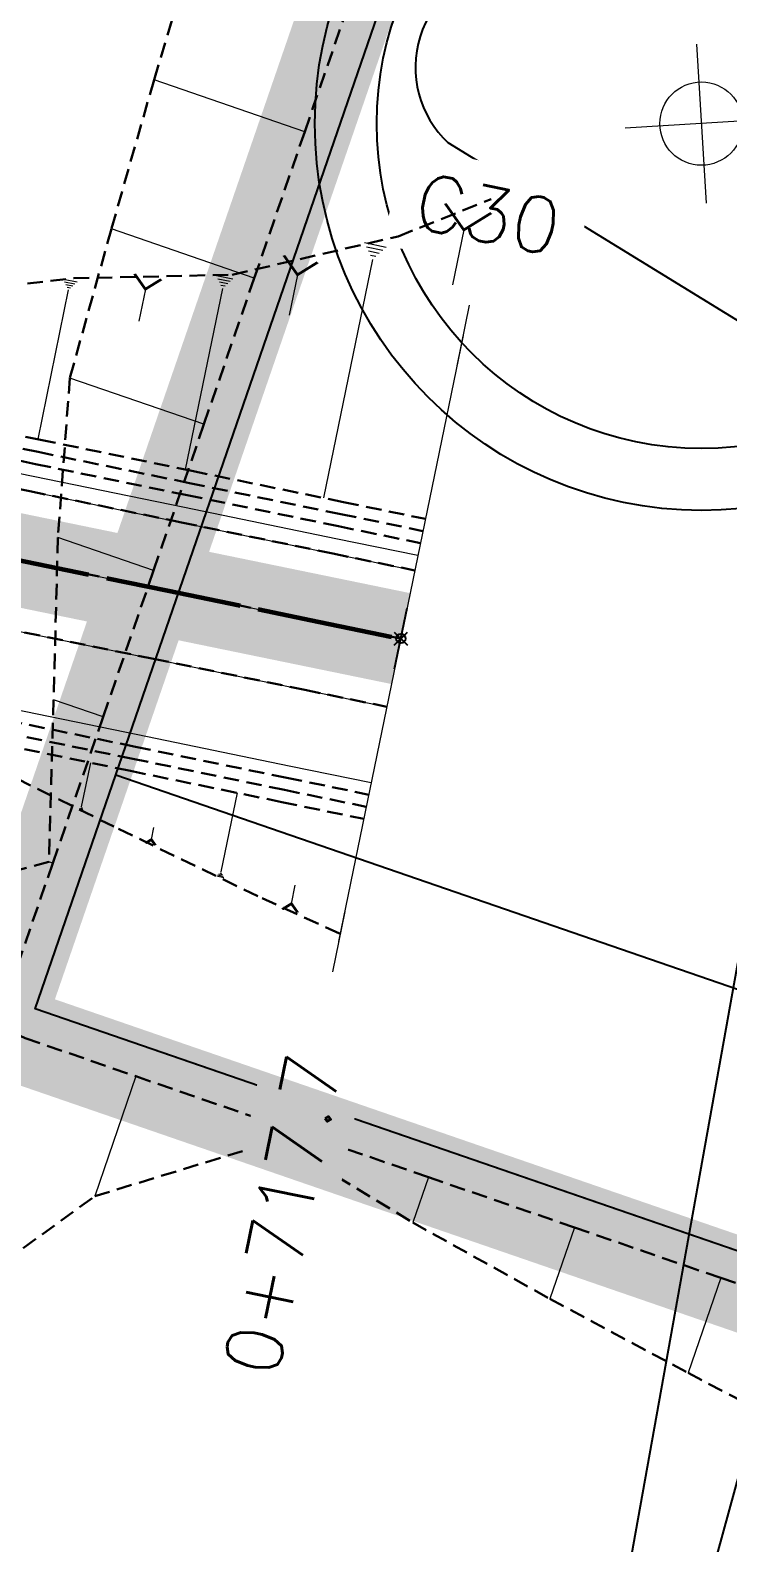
# Model space of a CAD drawing. Header units: metres. Extents: x 544752 to 548977, y 1840603 to 1844608.
# Drawn here: x 546887.34 to 546909.89, y 1842920.98 to 1842969.87 of the extents above; entities that cross this region are included whole.
import ezdxf

# ---------------------------------------------------------------- set-up
doc = ezdxf.new("R2010")
doc.units = ezdxf.units.M
doc.header["$MEASUREMENT"] = 0
for name, pattern in [('ACAD_ISO02W100', [15, 12, -3]), ('Anordnung Grundriss$0$GESTRICHELT', [0.75, 0.5, -0.25]), ('HIDDEN', [0.375, 0.25, -0.125])]:
    doc.linetypes.add(name, pattern=pattern)
doc.layers.add('Anordnung Grundriss$0$FBC-Windkraftstandort', color=7, linetype='Continuous')
doc.layers.add('C-ROAD', color=7, linetype='Continuous')
for name, color, linetype, lineweight in [('C-ROAD-CORR', 5, 'Continuous', 0), ('C-ROAD-MARK', 212, 'Continuous', 0), ('C-ROAD-SAMP', 150, 'HIDDEN', 0), ('C-ROAD-SAMP-TEXT', 11, 'Continuous', 0), ('C-TOPO-FEAT', 94, 'Continuous', 5), ('Line7', 7, 'Continuous', 20), ('Đường', 5, 'ACAD_ISO02W100', 5)]:
    doc.layers.add(name, color=color, linetype=linetype, lineweight=lineweight)

# ---------------------------------------------------------------- blocks, each defined once
blk = doc.blocks.new('TB')
at = {"layer": 'Anordnung Grundriss$0$FBC-Windkraftstandort', "color": 1, "ltscale": 0.2}
for points in [[(-10.81998777019106, 8.255675947305448), (15.12250261705123, 74.05831820332695), (-4.20496676957481, 8.20726143197406)], [(-1.788095016053546, 7.15279727616597), (7.801905503475439, -0.2599591668577119)]]:
    blk.add_lwpolyline(points, dxfattribs=at)
for radius in [12.5, 10.5]:
    blk.add_circle((-0.4049538253086098, -1.769394799566726e-07), radius, dxfattribs=at)
blk.add_arc((5.255764486247074, -2.446054412040226), 3.355867467446221, 272.6115568943306, 40.6491106862503, dxfattribs=at)
at = {"layer": 'Defpoints', "color": 5, "linetype": 'Anordnung Grundriss$0$GESTRICHELT', "lineweight": 5, "ltscale": 0.2}
blk.add_circle((-0.4049538253086098, -1.769394799566726e-07), 105.7280000291212, dxfattribs=at)
at = {"layer": 'Line7', "color": 4, "lineweight": 5}
for p, q in [((-0.5244118781039901, -2.569911957706623), (-0.2854998004833647, 2.569911956798919)), ((-2.867927784586925, 0.1144851930557564), (2.058016105533909, -0.114485193032138))]:
    blk.add_line(p, q, dxfattribs=at)
at = {"layer": 'Line7', "color": 1}
blk.add_circle((-0.4049558392936774, 1.180922026833287e-11), 1.345282026622352, dxfattribs=at)
blk = doc.blocks.new('GFERFERF')
blk.add_lwpolyline([(467513.3739784134, 1441358.465170017), (467628.3739784134, 1441358.465170017), (467628.3739784134, 1441366.465170017), (467513.3739784134, 1441366.465170017)], close=True)
blk = doc.blocks.new('VƯERFEWRFER')
blk.add_lwpolyline([(467558.3739784134, 1441403.465170017), (467513.3739784134, 1441403.465170017), (467513.3739784134, 1441358.465170017), (467558.3739784134, 1441358.465170017)], close=True)
blk = doc.blocks.new('fcwdăed')
at = {"xscale": -1, "rotation": 19.89216182940478}
for name, p in [('GFERFERF', (1396356.812540187, 242240.5363757809, -3.31594075425429)), ('VƯERFEWRFER', (1396369.401823998, 242205.7439925189, -3.31594075425429))]:
    blk.add_blockref(name, p, dxfattribs=at)

msp = doc.modelspace()

# ---------------------------------------------------------------- linework, layer by layer
at = {"layer": 'C-ROAD', "color": 1, "linetype": 'ACAD_ISO02W100', "lineweight": 60, "ltscale": 0.1, "const_width": 3, "flags": 128}
msp.add_lwpolyline([(546857.2805818232, 1842958.84291168), (546899.3220260008, 1842950.20612467)], dxfattribs=at)
at = {"layer": 'C-ROAD', "color": 1, "linetype": 'ACAD_ISO02W100', "lineweight": -3, "ltscale": 0.1, "const_width": 3, "flags": 128}
msp.add_lwpolyline([(546886.5561527265, 1842938.563370281, 0.4142135622441471), (546887.1758031321, 1842937.292137267)], format="xyb", dxfattribs=at)
at = {"layer": 'C-ROAD', "color": 1, "linetype": 'ACAD_ISO02W100', "lineweight": 60, "ltscale": 0.2}
msp.add_polyline3d([(546813.4419812277, 1842953.315303127, 570.83259685536), (546818.2335824632, 1842954.743783998, 571.159238622343), (546823.0251836987, 1842956.172264869, 571.485880389326), (546827.6516176836, 1842957.55150578, 571.8012627630558), (546827.8168544483, 1842957.600511761, 571.812522156309), (546832.6651869863, 1842958.816903114, 572.1391639232919), (546837.5970002951, 1842959.631245676, 572.4658056902749), (546842.3862181487, 1842960.029947142, 572.7798413738702), (546842.5790130831, 1842960.03804403, 572.7924474572579), (546847.5776052983, 1842960.034552985, 573.119089224241), (546852.5590450058, 1842959.620796099, 573.4457309912239), (546857.2805818232, 1842958.84291168, 573.7584199846846), (546857.489791879, 1842958.799932598, 573.7723727582069), (546862.3875093239, 1842957.793769674, 574.0990145251899), (546867.2852267688, 1842956.78760675, 574.4256562921728), (546872.1829442137, 1842955.781443825, 574.7522980591558), (546877.0806616585, 1842954.775280901, 575.0789398261388), (546881.9783791035, 1842953.769117977, 575.4055815931218), (546886.8760965484, 1842952.762955053, 575.7322233601047), (546891.7738139933, 1842951.756792129, 576.0588651270878), (546896.6715314382, 1842950.750629205, 576.3855068940708), (546899.3220260008, 1842950.20612467, 576.5622754065553)], dxfattribs=at)
at = {"layer": 'C-ROAD-CORR', "color": 160, "linetype": 'Continuous'}
for p, q in [((546896.2130687404, 1842966.58760259, 576.8467497881829), (546891.341797304, 1842968.266201975, 581.9991260657678)), ((546896.2130687404, 1842966.58760259, 576.8467497881829), (546891.341797304, 1842968.266201975, 581.9991260657678)), ((546896.2130687404, 1842966.58760259, 576.8467497881829), (546891.341797304, 1842968.266201975, 581.9991260657678)), ((546896.2130687404, 1842966.58760259, 576.8467497881829), (546891.341797304, 1842968.266201975, 581.9991260657678)), ((546894.5841122207, 1842961.860394041, 576.8467497881829), (546889.9638557646, 1842963.452495765, 581.7336258474351)), ((546894.5841122207, 1842961.860394041, 576.8467497881829), (546889.9638557646, 1842963.452495765, 581.7336258474351)), ((546894.5841122207, 1842961.860394041, 576.8467497881829), (546889.9638557646, 1842963.452495765, 581.7336258474351)), ((546894.5841122207, 1842961.860394041, 576.8467497881829), (546889.9638557646, 1842963.452495765, 581.7336258474351)), ((546898.401004602, 1842962.455776945, 584.5685287520603), (546896.8185663684, 1842954.752913764, 576.7048011409933)), ((546888.8509244625, 1842961.722672467, 581.312456561991), (546888.4105066098, 1842961.81314974, 581.312456561991)), ((546888.7807926857, 1842961.660579151, 581.2375206594421), (546888.450479296, 1842961.728437105, 581.2375206594421)), ((546888.7106609087, 1842961.598485835, 581.1625847568932), (546888.4904519824, 1842961.643724471, 581.1625847568932)), ((546893.8926268133, 1842961.818613348, 582.7392402588068), (546893.3587492752, 1842961.928290517, 582.7392402588068)), ((546893.8076125927, 1842961.743343404, 582.6484024443865), (546893.4072044393, 1842961.825601281, 582.6484024443865)), ((546893.7225983723, 1842961.66807346, 582.5575646299662), (546893.4556596032, 1842961.722912045, 582.5575646299662)), ((546893.6375841517, 1842961.592803517, 582.4667268155459), (546893.5041147673, 1842961.620222809, 582.4667268155459)), ((546895.9799917159, 1842961.965129473, 583.4522563139889), (546895.7122631863, 1842960.661902473, 582.1218130871355)), ((546888.5703973549, 1842961.474299202, 581.0127129517955), (546887.5795102032, 1842956.65093991, 576.0886239798975)), ((546888.6405291319, 1842961.536392518, 581.0876488543444), (546888.5304246686, 1842961.559011836, 581.0876488543444)), ((546891.0611461763, 1842961.499868871, 581.6980311414944), (546890.8495408449, 1842960.469833776, 580.6464850832342)), ((546893.5525699313, 1842961.517533573, 582.3758890011256), (546892.3514097378, 1842955.670624397, 576.4068746167268)), ((546892.955155701, 1842957.133185493, 576.8467497881829), (546888.6207966238, 1842958.626769372, 581.4312302836091)), ((546892.955155701, 1842957.133185493, 576.8467497881829), (546888.6207966238, 1842958.626769372, 581.4312302836091)), ((546892.955155701, 1842957.133185493, 576.8467497881829), (546888.6207966238, 1842958.626769372, 581.4312302836091)), ((546892.955155701, 1842957.133185493, 576.8467497881829), (546888.6207966238, 1842958.626769372, 581.4312302836091)), ((546891.3261991813, 1842952.405976945, 576.8467497881829), (546888.2332251843, 1842953.47178991, 580.1182090072878)), ((546891.3261991813, 1842952.405976945, 576.8467497881829), (546888.2332251843, 1842953.47178991, 580.1182090072878)), ((546891.3261991813, 1842952.405976945, 576.8467497881829), (546888.2332251843, 1842953.47178991, 580.1182090072878)), ((546891.3261991813, 1842952.405976945, 576.8467497881829), (546888.2332251843, 1842953.47178991, 580.1182090072878)), ((546889.6972426616, 1842947.678768397, 576.8467497881829), (546888.0948141856, 1842948.230951844, 578.5416490714106)), ((546889.6972426616, 1842947.678768397, 576.8467497881829), (546888.0948141856, 1842948.230951844, 578.5416490714106)), ((546889.6972426616, 1842947.678768397, 576.8467497881829), (546888.0948141856, 1842948.230951844, 578.5416490714106)), ((546889.6972426616, 1842947.678768397, 576.8467497881829), (546888.0948141856, 1842948.230951844, 578.5416490714106)), ((546889.0008414445, 1842944.76551342, 577.712099844146), (546889.2938912201, 1842946.191997108, 576.2558258718693)), ((546893.5155628511, 1842942.665830994, 579.1768297525092), (546894.0396721449, 1842945.217047274, 576.5723345893367)), ((546888.9178769959, 1842944.692058305, 577.800747474269), (546889.0481283092, 1842944.665300118, 577.800747474269)), ((546888.938618108, 1842944.710422084, 577.7785855667382), (546889.036306593, 1842944.690353443, 577.7785855667382)), ((546888.9593592202, 1842944.728785863, 577.7564236592075), (546889.0244848768, 1842944.715406769, 577.7564236592075)), ((546888.9801003323, 1842944.747149642, 577.7342617516767), (546889.0126631607, 1842944.740460095, 577.7342617516767)), ((546891.2557731821, 1842943.710920165, 578.4495154544001), (546891.3348008024, 1842944.09560434, 578.0567976433942)), ((546888.068286142, 1842942.951559849, 576.8467497881829), (546887.9435363503, 1842942.994547584, 576.7587839971872)), ((546888.068286142, 1842942.951559849, 576.8467497881829), (546887.9435363503, 1842942.994547584, 576.7587839971872)), ((546888.068286142, 1842942.951559849, 576.8467497881829), (546887.9435363503, 1842942.994547584, 576.7587839971872)), ((546888.068286142, 1842942.951559849, 576.8467497881829), (546887.9435363503, 1842942.994547584, 576.7587839971872)), ((546893.3671838314, 1842942.534459085, 579.3353729444349), (546893.6001337584, 1842942.486603001, 579.3353729444349)), ((546893.4042785864, 1842942.567302063, 579.2957371464535), (546893.5789910315, 1842942.531409999, 579.2957371464535)), ((546893.4413733413, 1842942.60014504, 579.256101348472), (546893.5578483047, 1842942.576216998, 579.256101348472)), ((546893.4784680962, 1842942.632988017, 579.2164655504906), (546893.5367055779, 1842942.621023996, 579.2164655504906)), ((546895.7841560688, 1842941.638668593, 579.8851401267104), (546895.9066124568, 1842942.234751766, 579.2766085206939)), ((546890.7569342952, 1842936.058109427, 576.9425055143413), (546889.4220161176, 1842932.184195947, 574.2108627696543)), ((546890.7569342952, 1842936.058109427, 576.9425055143413), (546889.4220161176, 1842932.184195947, 574.2108627696543)), ((546890.7569342952, 1842936.058109427, 576.9425055143413), (546889.4220161176, 1842932.184195947, 574.2108627696543)), ((546890.7569342952, 1842936.058109427, 576.9425055143413), (546889.4220161176, 1842932.184195947, 574.2108627696543)), ((546895.4841428433, 1842934.429152907, 577.0425055143415), (546895.329868997, 1842933.981452409, 577.5160413159829)), ((546895.4841428433, 1842934.429152907, 577.0425055143415), (546895.329868997, 1842933.981452409, 577.5160413159829)), ((546895.4841428433, 1842934.429152907, 577.0425055143415), (546895.329868997, 1842933.981452409, 577.5160413159829)), ((546895.4841428433, 1842934.429152907, 577.0425055143415), (546895.329868997, 1842933.981452409, 577.5160413159829)), ((546900.2113513913, 1842932.800196387, 577.1425055143417), (546899.7057495059, 1842931.332946939, 578.6944250382643)), ((546900.2113513913, 1842932.800196387, 577.1425055143417), (546899.7057495059, 1842931.332946939, 578.6944250382643)), ((546900.2113513913, 1842932.800196387, 577.1425055143417), (546899.7057495059, 1842931.332946939, 578.6944250382643)), ((546900.2113513913, 1842932.800196387, 577.1425055143417), (546899.7057495059, 1842931.332946939, 578.6944250382643)), ((546904.9385599394, 1842931.171239867, 577.2425055143418), (546904.1441301391, 1842928.865815937, 579.6809677773094)), ((546904.9385599394, 1842931.171239867, 577.2425055143418), (546904.1441301391, 1842928.865815937, 579.6809677773094)), ((546904.9385599394, 1842931.171239867, 577.2425055143418), (546904.1441301391, 1842928.865815937, 579.6809677773094)), ((546904.9385599394, 1842931.171239867, 577.2425055143418), (546904.1441301391, 1842928.865815937, 579.6809677773094)), ((546909.6657684874, 1842929.542283348, 577.342505514342), (546908.6077596173, 1842926.471956722, 580.5900104576215)), ((546909.6657684874, 1842929.542283348, 577.342505514342), (546908.6077596173, 1842926.471956722, 580.5900104576215)), ((546909.6657684874, 1842929.542283348, 577.342505514342), (546908.6077596173, 1842926.471956722, 580.5900104576215)), ((546909.6657684874, 1842929.542283348, 577.342505514342), (546908.6077596173, 1842926.471956722, 580.5900104576215))]:
    msp.add_line(p, q, dxfattribs=at)
at = {"layer": 'C-ROAD-CORR', "color": 5, "linetype": 'Anordnung Grundriss$0$GESTRICHELT', "lineweight": 30, "extrusion": (0.14229292531007, 0.692641843462177, -0.7071067812516155), "const_width": 0.1, "elevation": 1353919.438744317}
msp.add_lwpolyline([(-164843.8398311036, 1354745.307152402), (-164844.3963798201, 1354744.565087446), (-164844.9529285369, 1354745.307152402)], dxfattribs=at)
at = {"layer": 'C-ROAD-CORR', "color": 5, "linetype": 'Anordnung Grundriss$0$GESTRICHELT', "lineweight": 30, "extrusion": (0.1422929253761351, 0.6926418434863526, -0.7071067812146401), "const_width": 0.1, "elevation": 1353919.657073658}
msp.add_lwpolyline([(-164839.2317392484, 1354742.888934029), (-164839.6716201823, 1354742.302426117), (-164840.1115011164, 1354742.888934029)], dxfattribs=at)
at = {"layer": 'C-ROAD-CORR', "color": 5, "linetype": 'Anordnung Grundriss$0$GESTRICHELT', "lineweight": 30, "extrusion": (0.1422929252499137, 0.6926418435245879, 0.7071067812025867), "const_width": 0.1, "elevation": 1354727.711596315}
msp.add_lwpolyline([(-164843.6066187021, -1353909.441466468), (-164843.4423376645, -1353909.660507851), (-164843.2780566268, -1353909.441466468)], dxfattribs=at)
at = {"layer": 'C-ROAD-CORR', "color": 5, "linetype": 'Anordnung Grundriss$0$GESTRICHELT', "lineweight": 30, "extrusion": (0.1422929254065176, 0.6926418436115825, 0.707106781085858), "const_width": 0.1, "elevation": 1354727.936010859}
msp.add_lwpolyline([(-164848.5492819809, -1353907.514782185), (-164848.2947220893, -1353907.854195374), (-164848.040162197, -1353907.514782185)], dxfattribs=at)
at = {"layer": 'C-ROAD-CORR', "color": 1, "linetype": 'Anordnung Grundriss$0$GESTRICHELT', "lineweight": 30}
for points in [[(546931.4810492559, 1842995.051219152, 596.4302712387023), (546926.0570647005, 1842994.658141653, 594.1915523751036), (546920.094014973, 1842992.700704726, 591.7682001139809), (546914.6730315909, 1842992.316336589, 589.5386932007516), (546909.2505828824, 1842991.927716096, 587.3046885420209), (546908.1344421091, 1842991.855313071, 586.8519735885794), (546905.9285079357, 1842991.712218696, 585.9572327611858), (546903.6033965747, 1842991.353472575, 585.0616544726255), (546901.6326994487, 1842989.473426385, 584.5661818506995), (546900.1167628482, 1842988.559036367, 583.896722233735), (546898.8673571419, 1842987.541939857, 583.3723571968089), (546897.8475933323, 1842986.459236078, 582.9804563377313), (546896.9700993525, 1842985.378226353, 582.7821778378668), (546896.2919125799, 1842984.207765118, 582.6436813030203), (546895.8036011853, 1842982.973576941, 582.5722854436297), (546895.6980662923, 1842982.630668137, 582.5603458270139), (546894.2343946283, 1842977.846503811, 582.385522933173), (546892.7867790556, 1842973.056806689, 582.1937174046044), (546891.3417973039, 1842968.266201975, 581.9991260657678), (546889.9638557646, 1842963.452495765, 581.7336258474351), (546888.6207966238, 1842958.626769372, 581.4312302836091), (546888.2332251844, 1842953.47178991, 580.1182090072878), (546888.0948141858, 1842948.230951845, 578.5416490714106)], [(546924.299921813, 1842974.211689908, 577.3281622089404), (546919.572713265, 1842975.840646428, 577.2281622089406), (546914.845504717, 1842977.469602948, 577.1281622089409), (546910.1182961689, 1842979.098559467, 577.0281622089411), (546905.3910876209, 1842980.727515987, 576.9281622089414), (546904.41571534, 1842981.063621116, 576.907529053645), (546902.4879944173, 1842981.727897619, 576.8667497881781), (546902.2972879012, 1842981.773289952, 576.862847981742), (546902.1013901524, 1842981.780605089, 576.8590961195376), (546901.9078294116, 1842981.749561912, 576.8556383835231), (546901.7240441092, 1842981.681353394, 576.8526076525553), (546901.5570970123, 1842981.57860075, 576.8501203959371), (546901.4134038031, 1842981.445252706, 576.8482721975332), (546901.2984865315, 1842981.286433753, 576.8471340825748), (546901.2167614037, 1842981.108247214, 576.8467497881825), (546901.0999382994, 1842980.769228234, 576.8467497881829), (546899.4709817797, 1842976.042019686, 576.8467497881829), (546897.8420252601, 1842971.314811138, 576.8467497881829), (546896.2130687403, 1842966.58760259, 576.8467497881829), (546894.5841122207, 1842961.860394042, 576.8467497881829), (546892.955155701, 1842957.133185493, 576.8467497881829), (546891.3261991814, 1842952.405976945, 576.8467497881829), (546889.6972426617, 1842947.678768397, 576.8467497881829)], [(546882.7732478136, 1842957.638314759, 575.7680815931219), (546887.6709652585, 1842956.632151835, 576.0947233601048), (546892.5686827034, 1842955.62598891, 576.4213651270878), (546897.4664001483, 1842954.619825986, 576.7480068940708), (546900.1168947109, 1842954.075321452, 576.9247754065553)], [(546885.6787626687, 1842946.934671294, 576.0147233601048), (546890.5764801137, 1842945.928508369, 576.3413651270878), (546895.4741975586, 1842944.922345445, 576.6680068940708), (546898.1246921212, 1842944.377840911, 576.8447754065553)], [(546885.557697845, 1842946.345361864, 576.6163397620857), (546890.1922032387, 1842944.057956882, 578.2509806858984), (546894.8357675826, 1842941.814648317, 579.8406042964563), (546897.361182864, 1842940.661293105, 580.6389385520935)], [(546895.4841428429, 1842934.429152907, 577.0425055143415), (546900.211351391, 1842932.800196387, 577.1425055143417), (546904.938559939, 1842931.171239867, 577.2425055143418), (546909.6657684871, 1842929.542283348, 577.342505514342), (546914.3929770351, 1842927.913326828, 577.4425055143422)], [(546895.3298689966, 1842933.981452409, 577.5160413159829), (546899.7057495057, 1842931.332946939, 578.6944250382643), (546904.1441301388, 1842928.865815937, 579.6809677773094), (546908.607759617, 1842926.471956722, 580.5900104576215), (546913.0864780203, 1842924.121885352, 581.4527384428343)]]:
    msp.add_polyline3d(points, dxfattribs=at)
at = {"layer": 'C-ROAD-CORR', "color": 11, "linetype": 'Anordnung Grundriss$0$GESTRICHELT', "lineweight": 30}
for points in [[(546892.7867790556, 1842973.056806689, 582.1937174046044), (546891.3417973039, 1842968.266201975, 581.9991260657678), (546889.9638557646, 1842963.452495765, 581.7336258474351), (546888.6207966238, 1842958.626769372, 581.4312302836091), (546888.2332251844, 1842953.47178991, 580.1182090072878), (546888.0948141858, 1842948.230951845, 578.5416490714106), (546887.9435363503, 1842942.994547584, 576.7587839971872), (546880.0209663929, 1842940.81534082, 572.2385430159104)], [(546897.8420252601, 1842971.314811138, 576.8467497881829), (546896.2130687403, 1842966.58760259, 576.8467497881829), (546894.5841122207, 1842961.860394042, 576.8467497881829), (546892.955155701, 1842957.133185493, 576.8467497881829), (546891.3261991814, 1842952.405976945, 576.8467497881829), (546889.6972426617, 1842947.678768397, 576.8467497881829), (546888.068286142, 1842942.951559849, 576.8467497881829), (546886.5561527265, 1842938.56337028, 576.8467497881829)], [(546887.1758031319, 1842937.292137267, 576.8667497881837), (546890.756934295, 1842936.058109427, 576.9425055143413), (546895.4841428429, 1842934.429152907, 577.0425055143415), (546900.211351391, 1842932.800196387, 577.1425055143417), (546904.938559939, 1842931.171239867, 577.2425055143418), (546909.6657684871, 1842929.542283348, 577.342505514342), (546914.3929770351, 1842927.913326828, 577.4425055143422)], [(546884.078216005, 1842928.30298368, 570.5281579987563), (546889.4220161174, 1842932.184195947, 574.2108627696543), (546895.3298689966, 1842933.981452409, 577.5160413159829), (546899.7057495057, 1842931.332946939, 578.6944250382643), (546904.1441301388, 1842928.865815937, 579.6809677773094), (546908.607759617, 1842926.471956722, 580.5900104576215), (546913.0864780203, 1842924.121885352, 581.4527384428343)]]:
    msp.add_polyline3d(points, dxfattribs=at)
at = {"layer": 'C-ROAD-CORR', "color": 150, "linetype": 'Anordnung Grundriss$0$GESTRICHELT', "lineweight": 30}
msp.add_polyline3d([(546813.4419812277, 1842953.315303127, 571.28259685536), (546818.2335824632, 1842954.743783998, 571.609238622343), (546823.0251836987, 1842956.172264869, 571.935880389326), (546827.6516176836, 1842957.55150578, 572.2512627630558), (546827.8168544483, 1842957.600511761, 572.262522156309), (546832.6651869863, 1842958.816903114, 572.589163923292), (546837.5970002951, 1842959.631245676, 572.915805690275), (546842.3862181487, 1842960.029947142, 573.2298413738703), (546842.5790130831, 1842960.03804403, 573.242447457258), (546847.5776052983, 1842960.034552985, 573.569089224241), (546852.5590450058, 1842959.620796099, 573.8957309912239), (546857.2805818232, 1842958.84291168, 574.2084199846846), (546857.489791879, 1842958.799932598, 574.2223727582069), (546862.3875093239, 1842957.793769674, 574.5490145251899), (546867.2852267688, 1842956.78760675, 574.8756562921728), (546872.1829442137, 1842955.781443825, 575.2022980591559), (546877.0806616585, 1842954.775280901, 575.5289398261389), (546881.9783791035, 1842953.769117977, 575.8555815931219), (546886.8760965484, 1842952.762955053, 576.1822233601048), (546891.7738139933, 1842951.756792129, 576.5088651270878), (546896.6715314382, 1842950.750629205, 576.8355068940708), (546899.3220260008, 1842950.20612467, 577.0122754065553)], dxfattribs=at)
msp.add_polyline3d([(546813.4419812277, 1842953.315303127, 571.28259685536), (546818.2335824632, 1842954.743783998, 571.609238622343), (546823.0251836987, 1842956.172264869, 571.935880389326), (546827.6516176836, 1842957.55150578, 572.2512627630558), (546827.8168544483, 1842957.600511761, 572.262522156309), (546832.6651869863, 1842958.816903114, 572.589163923292), (546837.5970002951, 1842959.631245676, 572.915805690275), (546842.3862181487, 1842960.029947142, 573.2298413738703), (546842.5790130831, 1842960.03804403, 573.242447457258), (546847.5776052983, 1842960.034552985, 573.569089224241), (546852.5590450058, 1842959.620796099, 573.8957309912239), (546857.2805818232, 1842958.84291168, 574.2084199846846), (546857.489791879, 1842958.799932598, 574.2223727582069), (546862.3875093239, 1842957.793769674, 574.5490145251899), (546867.2852267688, 1842956.78760675, 574.8756562921728), (546872.1829442137, 1842955.781443825, 575.2022980591559), (546877.0806616585, 1842954.775280901, 575.5289398261389), (546881.9783791035, 1842953.769117977, 575.8555815931219), (546886.8760965484, 1842952.762955053, 576.1822233601048), (546891.7738139933, 1842951.756792129, 576.5088651270878), (546896.6715314382, 1842950.750629205, 576.8355068940708), (546899.3220260008, 1842950.20612467, 577.0122754065553)], dxfattribs=at)
at = {"layer": 'C-ROAD-CORR', "color": 5, "linetype": 'Anordnung Grundriss$0$GESTRICHELT', "lineweight": 30}
msp.add_polyline3d([(546814.0847976198, 1842951.159082571, 571.21509685536), (546818.8763988554, 1842952.587563442, 571.541738622343), (546823.6680000909, 1842954.016044313, 571.868380389326), (546828.2944340757, 1842955.395285224, 572.1837627630558), (546828.4535608833, 1842955.442479112, 572.195022156309), (546833.1226167107, 1842956.613891982, 572.521663923292), (546837.8720664418, 1842957.398122613, 572.848305690275), (546842.4841934677, 1842957.782081302, 573.1623413738703), (546842.669859427, 1842957.789878791, 573.174947457258), (546847.4836187819, 1842957.786516835, 573.501589224241), (546852.2808598774, 1842957.38805943, 573.8282309912239), (546856.8278085074, 1842956.63893883, 574.1409199846846), (546857.0370185631, 1842956.595959748, 574.1548727582069), (546861.934736008, 1842955.589796823, 574.4815145251899), (546866.832453453, 1842954.583633899, 574.8081562921728), (546871.7301708979, 1842953.577470975, 575.1347980591559), (546876.6278883427, 1842952.571308051, 575.4614398261389), (546881.5256057876, 1842951.565145127, 575.7880815931219), (546886.4233232326, 1842950.558982203, 576.1147233601048), (546891.3210406775, 1842949.552819279, 576.4413651270878), (546896.2187581224, 1842948.546656355, 576.7680068940708), (546898.869252685, 1842948.00215182, 576.9447754065553)], dxfattribs=at)
at = {"layer": 'C-ROAD-CORR', "color": 160, "linetype": 'Anordnung Grundriss$0$GESTRICHELT', "lineweight": 30}
msp.add_polyline3d([(546814.0847976198, 1842951.159082571, 571.06509685536), (546818.8763988554, 1842952.587563442, 571.391738622343), (546823.6680000909, 1842954.016044313, 571.7183803893261), (546828.2944340757, 1842955.395285224, 572.0337627630558), (546828.4535608833, 1842955.442479112, 572.0450221563091), (546833.1226167107, 1842956.613891982, 572.371663923292), (546837.8720664418, 1842957.398122613, 572.698305690275), (546842.4841934677, 1842957.782081302, 573.0123413738703), (546842.669859427, 1842957.789878791, 573.024947457258), (546847.4836187819, 1842957.786516835, 573.351589224241), (546852.2808598774, 1842957.38805943, 573.6782309912239), (546856.8278085074, 1842956.63893883, 573.9909199846846), (546857.0370185631, 1842956.595959748, 574.004872758207), (546861.934736008, 1842955.589796823, 574.33151452519), (546866.832453453, 1842954.583633899, 574.6581562921729), (546871.7301708979, 1842953.577470975, 574.9847980591559), (546876.6278883427, 1842952.571308051, 575.3114398261389), (546881.5256057876, 1842951.565145127, 575.6380815931219), (546886.4233232326, 1842950.558982203, 575.9647233601048), (546891.3210406775, 1842949.552819279, 576.2913651270878), (546896.2187581224, 1842948.546656355, 576.6180068940708), (546898.869252685, 1842948.00215182, 576.7947754065553)], dxfattribs=at)
at = {"layer": 'C-ROAD-CORR', "color": 92, "linetype": 'Anordnung Grundriss$0$GESTRICHELT', "lineweight": 30}
for points in [[(546882.6927547796, 1842957.246497363, 575.3680815931219), (546887.5904722245, 1842956.240334439, 575.6947233601048), (546892.4881896694, 1842955.234171515, 576.0213651270878), (546897.3859071144, 1842954.228008591, 576.3480068940709), (546900.036401677, 1842953.683504056, 576.5247754065554)], [(546882.6122617456, 1842956.854679968, 575.3680815931219), (546887.5099791905, 1842955.848517044, 575.6947233601048), (546892.4076966355, 1842954.842354119, 576.0213651270878), (546897.3054140804, 1842953.836191195, 576.3480068940709), (546899.955908643, 1842953.29168666, 576.5247754065554)], [(546885.8397487366, 1842947.718306085, 575.6147233601048), (546890.7374661815, 1842946.712143161, 575.9413651270878), (546895.6351836264, 1842945.705980237, 576.2680068940708), (546898.285678189, 1842945.161475702, 576.4447754065553)], [(546885.7592557026, 1842947.326488689, 575.6147233601048), (546890.6569731475, 1842946.320325765, 575.9413651270878), (546895.5546905925, 1842945.314162841, 576.2680068940708), (546898.205185155, 1842944.769658306, 576.4447754065553)], [(546887.9435363503, 1842942.994547584, 576.7587839971872), (546880.0209663929, 1842940.81534082, 572.2385430159104), (546877.1229637079, 1842939.883903669, 570.5081237819846), (546873.5701585461, 1842937.997693902, 568.2256219194259), (546873.3332773302, 1842937.858712074, 568.0657817846295), (546861.6648227776, 1842933.221747344, 561), (546859.8911312827, 1842927.646391262, 558.8333415563391), (546861.6614021538, 1842925.642023739, 559.384968285841), (546863.9406630412, 1842924.088310485, 560.2285122116419), (546869.2933393513, 1842922.416927638, 562.4725988693456), (546877.4888292134, 1842925.878808904, 566.9227053727584), (546881.1751639529, 1842926.830746276, 568.834106558308), (546884.078216005, 1842928.30298368, 570.5281579987563), (546889.4220161174, 1842932.184195947, 574.2108627696543)], [(546888.068286142, 1842942.951559849, 576.8467497881829), (546886.5561527265, 1842938.56337028, 576.8467497881829), (546886.513943044, 1842938.394246548, 576.8470536331229), (546886.5017426495, 1842938.220362552, 576.8479559357659), (546886.5019517696, 1842938.210848101, 576.8480362730448), (546886.5199222456, 1842938.047001667, 576.849429280105), (546886.5679294545, 1842937.879431378, 576.8514288993193), (546886.6026969516, 1842937.799419972, 576.852661467655), (546886.6443056014, 1842937.722743222, 576.8538940359888), (546886.7467300356, 1842937.58169809, 576.8567497881827), (546886.8720906427, 1842937.460581567, 576.8599093853145), (546887.0165784041, 1842937.363073717, 576.8632768246281), (546887.1758031319, 1842937.292137267, 576.8667497881837), (546890.756934295, 1842936.058109427, 576.9425055143413)]]:
    msp.add_polyline3d(points, dxfattribs=at)
at = {"layer": 'C-ROAD-MARK', "color": 212, "linetype": 'Continuous', "lineweight": -3}
for p, q in [((546899.1098939665, 1842949.993992636), (546899.5341580352, 1842950.418256704)), ((546899.1098939665, 1842950.418256704), (546899.5341580352, 1842949.993992636))]:
    msp.add_line(p, q, dxfattribs=at)
msp.add_circle((546899.3220260008, 1842950.20612467), 0.15, dxfattribs=at)
at = {"layer": 'C-ROAD-SAMP', "color": 1, "linetype": 'Continuous', "lineweight": 13}
msp.add_lwpolyline([(546901.334351849, 1842960.00155956), (546899.3220260008, 1842950.206124671), (546897.3097001526, 1842940.410689781)], dxfattribs=at)
at = {"layer": 'C-ROAD-SAMP-TEXT', "color": 4, "linetype": 'Continuous', "lineweight": 9}
msp.add_line((546901.5355844338, 1842960.981103049), (546901.1331192642, 1842959.022016071), dxfattribs=at)
at = {"layer": 'C-ROAD-SAMP-TEXT', "color": 1, "linetype": 'Continuous', "lineweight": -3}
msp.add_line((546899.120793416, 1842949.226581182), (546899.5232585857, 1842951.18566816), dxfattribs=at)
at = {"layer": 'C-ROAD-SAMP-TEXT', "color": 4, "linetype": 'Continuous', "lineweight": 5}
msp.add_line((546897.5109327374, 1842941.39023327), (546897.1084675677, 1842939.431146292), dxfattribs=at)
at = {"layer": 'C-TOPO-FEAT', "color": 94, "linetype": 'Continuous', "lineweight": 0, "ltscale": 2}
for points in [[(546813.4419812277, 1842953.315303127, 571.13259685536), (546818.2335824632, 1842954.743783998, 571.459238622343), (546823.0251836987, 1842956.172264869, 571.785880389326), (546827.6516176836, 1842957.55150578, 572.1012627630558), (546827.8168544483, 1842957.600511761, 572.1125221563091), (546832.6651869863, 1842958.816903114, 572.439163923292), (546837.5970002951, 1842959.631245676, 572.765805690275), (546842.3862181487, 1842960.029947142, 573.0798413738703), (546842.5790130831, 1842960.03804403, 573.092447457258), (546847.5776052983, 1842960.034552985, 573.419089224241), (546852.5590450058, 1842959.620796099, 573.7457309912239), (546857.2805818232, 1842958.84291168, 574.0584199846846), (546857.489791879, 1842958.799932598, 574.0723727582069), (546862.3875093239, 1842957.793769674, 574.39901452519), (546867.2852267688, 1842956.78760675, 574.7256562921729), (546872.1829442137, 1842955.781443825, 575.0522980591559), (546877.0806616585, 1842954.775280901, 575.3789398261389), (546881.9783791035, 1842953.769117977, 575.7055815931219), (546886.8760965484, 1842952.762955053, 576.0322233601048), (546891.7738139933, 1842951.756792129, 576.3588651270878), (546896.6715314382, 1842950.750629205, 576.6855068940708), (546899.3220260008, 1842950.20612467, 576.8622754065553)], [(546813.4419812277, 1842953.315303127, 571.13259685536), (546818.2335824632, 1842954.743783998, 571.459238622343), (546823.0251836987, 1842956.172264869, 571.785880389326), (546827.6516176836, 1842957.55150578, 572.1012627630558), (546827.8168544483, 1842957.600511761, 572.1125221563091), (546832.6651869863, 1842958.816903114, 572.439163923292), (546837.5970002951, 1842959.631245676, 572.765805690275), (546842.3862181487, 1842960.029947142, 573.0798413738703), (546842.5790130831, 1842960.03804403, 573.092447457258), (546847.5776052983, 1842960.034552985, 573.419089224241), (546852.5590450058, 1842959.620796099, 573.7457309912239), (546857.2805818232, 1842958.84291168, 574.0584199846846), (546857.489791879, 1842958.799932598, 574.0723727582069), (546862.3875093239, 1842957.793769674, 574.39901452519), (546867.2852267688, 1842956.78760675, 574.7256562921729), (546872.1829442137, 1842955.781443825, 575.0522980591559), (546877.0806616585, 1842954.775280901, 575.3789398261389), (546881.9783791035, 1842953.769117977, 575.7055815931219), (546886.8760965484, 1842952.762955053, 576.0322233601048), (546891.7738139933, 1842951.756792129, 576.3588651270878), (546896.6715314382, 1842950.750629205, 576.6855068940708), (546899.3220260008, 1842950.20612467, 576.8622754065553)], [(546813.4419812277, 1842953.315303127, 570.83259685536), (546818.2335824632, 1842954.743783998, 571.159238622343), (546823.0251836987, 1842956.172264869, 571.485880389326), (546827.6516176836, 1842957.55150578, 571.8012627630558), (546827.8168544483, 1842957.600511761, 571.812522156309), (546832.6651869863, 1842958.816903114, 572.1391639232919), (546837.5970002951, 1842959.631245676, 572.4658056902749), (546842.3862181487, 1842960.029947142, 572.7798413738702), (546842.5790130831, 1842960.03804403, 572.7924474572579), (546847.5776052983, 1842960.034552985, 573.119089224241), (546852.5590450058, 1842959.620796099, 573.4457309912239), (546857.2805818232, 1842958.84291168, 573.7584199846846), (546857.489791879, 1842958.799932598, 573.7723727582069), (546862.3875093239, 1842957.793769674, 574.0990145251899), (546867.2852267688, 1842956.78760675, 574.4256562921728), (546872.1829442137, 1842955.781443825, 574.7522980591558), (546877.0806616585, 1842954.775280901, 575.0789398261388), (546881.9783791035, 1842953.769117977, 575.4055815931218), (546886.8760965484, 1842952.762955053, 575.7322233601047), (546891.7738139933, 1842951.756792129, 576.0588651270878), (546896.6715314382, 1842950.750629205, 576.3855068940708), (546899.3220260008, 1842950.20612467, 576.5622754065553)], [(546814.0847976198, 1842951.159082571, 570.76509685536), (546818.8763988554, 1842952.587563442, 571.091738622343), (546823.6680000909, 1842954.016044313, 571.418380389326), (546828.2944340757, 1842955.395285224, 571.7337627630558), (546828.4535608833, 1842955.442479112, 571.745022156309), (546833.1226167107, 1842956.613891982, 572.0716639232919), (546837.8720664418, 1842957.398122613, 572.3983056902749), (546842.4841934677, 1842957.782081302, 572.7123413738702), (546842.669859427, 1842957.789878791, 572.7249474572579), (546847.4836187819, 1842957.786516835, 573.051589224241), (546852.2808598774, 1842957.38805943, 573.3782309912239), (546856.8278085074, 1842956.63893883, 573.6909199846846), (546857.0370185631, 1842956.595959748, 573.7048727582069), (546861.934736008, 1842955.589796823, 574.0315145251899), (546866.832453453, 1842954.583633899, 574.3581562921728), (546871.7301708979, 1842953.577470975, 574.6847980591558), (546876.6278883427, 1842952.571308051, 575.0114398261388), (546881.5256057876, 1842951.565145127, 575.3380815931218), (546886.4233232326, 1842950.558982203, 575.6647233601047), (546891.3210406775, 1842949.552819279, 575.9913651270878), (546896.2187581224, 1842948.546656355, 576.3180068940708), (546898.869252685, 1842948.00215182, 576.4947754065553)], [(546814.7990380555, 1842948.763281953, 571.11509685536), (546819.590639291, 1842950.191762824, 571.441738622343), (546824.3822405265, 1842951.620243696, 571.768380389326), (546829.0086745113, 1842952.999484606, 572.0837627630558), (546829.1610124778, 1842953.044665057, 572.095022156309), (546833.6308719602, 1842954.166101835, 572.4216639232919), (546838.1776954938, 1842954.916874765, 572.748305690275), (546842.593054933, 1842955.28445259, 573.0623413738703), (546842.770799809, 1842955.291917415, 573.074947457258), (546847.3791893194, 1842955.288698889, 573.401589224241), (546851.9717652901, 1842954.907240908, 573.7282309912239), (546856.3247270454, 1842954.190080108, 574.0409199846846), (546856.533937101, 1842954.147101025, 574.0548727582069), (546861.431654546, 1842953.140938101, 574.3815145251899), (546866.3293719909, 1842952.134775177, 574.7081562921728), (546871.2270894358, 1842951.128612253, 575.0347980591558), (546876.1248068806, 1842950.122449329, 575.3614398261388), (546881.0225243255, 1842949.116286405, 575.6880815931219), (546885.9202417705, 1842948.110123481, 576.0147233601048), (546890.8179592154, 1842947.103960556, 576.3413651270878), (546895.7156766603, 1842946.097797632, 576.6680068940708), (546898.3661712229, 1842945.553293098, 576.8447754065553)]]:
    msp.add_polyline3d(points, dxfattribs=at)

# ---------------------------------------------------------------- block references
at = {"rotation": 141.0943153864106}
msp.add_blockref('fcwdăed', (1813220.448602729, 2669516.641728142, 1000003.315940754), dxfattribs=at)
at = {"layer": 'Đường', "rotation": 186.1801704663931}
msp.add_blockref('TB', (546908.6382415888, 1842966.807910032, 1), dxfattribs=at)

# ---------------------------------------------------------------- next in the draw order: texts
at = {"layer": 'C-ROAD-SAMP-TEXT', "color": 1, "linetype": 'Continuous', "lineweight": 13, "insert": (546902.1392821884, 1842963.919733516), "char_height": 1.8, "width": 4.761428571428572, "attachment_point": 5, "rotation": 348.3909535081794, "bg_fill": 3, "box_fill_scale": 1.416666666666667, "bg_fill_color": 256, "bg_fill_true_color": 13158600, "bg_fill_transparency": 0}
msp.add_mtext('{\\Fsimplex.shx|c0;C30}', dxfattribs=at)
at = {"layer": 'C-ROAD-SAMP-TEXT', "color": 1, "linetype": 'Continuous', "lineweight": -3, "insert": (546895.4986068892, 1842931.59479838), "char_height": 1.8, "width": 10.908, "attachment_point": 5, "rotation": 78.39095350817936, "bg_fill": 3, "box_fill_scale": 1.416666666666667, "bg_fill_color": 256, "bg_fill_true_color": 13158600, "bg_fill_transparency": 0}
msp.add_mtext('{\\Fsimplex.shx|c0;0+717.7}', dxfattribs=at)

# ---------------------------------------------------------------- next in the draw order: linework, layer by layer
at = {"layer": 'C-ROAD', "color": 1, "linetype": 'ACAD_ISO02W100', "lineweight": 60, "ltscale": 0.1, "const_width": 3, "flags": 128}
for points in [[(546901.2167614038, 1842981.108247214), (546886.5561527265, 1842938.563370281)], [(546887.1758031321, 1842937.292137267), (546995.9015997367, 1842899.826137313)]]:
    msp.add_lwpolyline(points, dxfattribs=at)
at = {"layer": 'C-ROAD-CORR', "color": 160, "linetype": 'Continuous'}
for p, q in [((546901.3568320728, 1842963.414471582, 586.2789666618709), (546900.9919776288, 1842961.638463012, 584.4658684282485)), ((546898.8490039731, 1842962.852426908, 585.0472167118407), (546898.1456604617, 1842962.996918331, 585.0472167118407)), ((546898.7370041304, 1842962.753264417, 584.9275447218956), (546898.2094964967, 1842962.861632984, 584.9275447218956)), ((546898.6250042876, 1842962.654101926, 584.8078727319505), (546898.2733325318, 1842962.726347638, 584.8078727319505)), ((546898.5130044448, 1842962.554939435, 584.6882007420054), (546898.3371685669, 1842962.591062291, 584.6882007420054))]:
    msp.add_line(p, q, dxfattribs=at)
at = {"layer": 'C-ROAD-CORR', "color": 5, "linetype": 'Anordnung Grundriss$0$GESTRICHELT', "lineweight": 30, "extrusion": (0.1422929253906783, 0.692641843497771, -0.7071067812005285), "const_width": 0.1, "elevation": 1353919.209029308}
msp.add_lwpolyline([(-164848.6129273241, 1354749.344018355), (-164849.371379451, 1354748.332748852), (-164850.1298315784, 1354749.344018355)], dxfattribs=at)
at = {"layer": 'C-ROAD-CORR', "color": 11, "linetype": 'Anordnung Grundriss$0$GESTRICHELT', "lineweight": 30}
for points in [[(546814.7164446772, 1842966.541437085, 579.8825012533639), (546819.8505934777, 1842966.820899185, 579.0101505388611), (546824.7102582689, 1842967.417806189, 578.5091733409774), (546824.9118038369, 1842967.446798405, 578.490921031883), (546830.6769748115, 1842968.392261512, 578.3312588085299), (546836.535448429, 1842968.249448906, 577.5616414134912), (546842.0817178619, 1842967.016153473, 576.1851805200693), (546842.2999761724, 1842966.943342103, 576.1158810457895), (546847.7014356296, 1842962.996414669, 573.3386231440811), (546853.113484335, 1842964.070771653, 572.6519760660404), (546858.5099315706, 1842964.827039657, 571.8815207683062), (546858.7327109823, 1842964.850112374, 571.8505194041888), (546863.8537462243, 1842964.930997526, 571.4373280497686), (546868.6924491607, 1842963.637568612, 571.9594799311121), (546873.2346869308, 1842960.901030852, 573.4637960299909), (546877.7084431604, 1842957.831144261, 575.1949857254818), (546883.5213662048, 1842961.279944169, 579.48576176882), (546888.7433043078, 1842961.851996, 581.4235772847225), (546893.8714634106, 1842961.967558097, 582.8953698630626), (546899.2302323814, 1842963.205664016, 585.5131491529476), (546902.2402176614, 1842964.411058942, 587.4763615344285)], [(546815.1444278258, 1842947.604729477, 571.1240376864124), (546819.6223442529, 1842950.085413809, 571.3677556882521), (546825.1362675234, 1842949.090985683, 570.0088725278905), (546830.3355992008, 1842948.548536673, 568.9874088764562), (546830.5014169117, 1842948.501540671, 568.9371984872473), (546835.1924912133, 1842946.645242532, 567.3008141955404), (546839.7268336249, 1842942.340205013, 564.3004933238391), (546843.3646396712, 1842937.581841405, 561.2493958240462), (546843.4957798136, 1842937.350910917, 561.1045151777694), (546846.4301513402, 1842932.58893546, 558.2551934983297), (546848.7295306056, 1842928.884799269, 556.2458010222506), (546850.7758994686, 1842927.179951856, 555.6581198635907), (546850.9855907469, 1842927.13931523, 555.6736668875031), (546856.1811509993, 1842927.582967121, 556.9870368815751), (546862.1466676521, 1842931.774549694, 560.8512078176908), (546868.2160488317, 1842936.471715501, 565.0594732151728), (546874.3889177882, 1842941.67263063, 569.6105849333559), (546880.6017179567, 1842947.06791964, 574.2939854058734), (546885.557697845, 1842946.345361864, 576.6163397620857), (546890.1922032387, 1842944.057956882, 578.2509806858984), (546894.8357675826, 1842941.814648317, 579.8406042964563), (546897.361182864, 1842940.661293105, 580.6389385520935)]]:
    msp.add_polyline3d(points, dxfattribs=at)
at = {"layer": 'C-ROAD-CORR', "color": 1, "linetype": 'Anordnung Grundriss$0$GESTRICHELT', "lineweight": 30}
msp.add_polyline3d([(546883.5213662048, 1842961.279944169, 579.48576176882), (546888.7433043078, 1842961.851996, 581.4235772847225), (546893.8714634106, 1842961.967558097, 582.8953698630626), (546899.2302323814, 1842963.205664016, 585.5131491529476), (546902.2402176614, 1842964.411058942, 587.4763615344285)], dxfattribs=at)
at = {"layer": 'C-ROAD-CORR', "color": 5, "linetype": 'Anordnung Grundriss$0$GESTRICHELT', "lineweight": 30}
msp.add_polyline3d([(546812.7991648356, 1842955.471523683, 571.21509685536), (546817.5907660711, 1842956.900004554, 571.541738622343), (546822.3823673066, 1842958.328485425, 571.868380389326), (546827.0088012915, 1842959.707726336, 572.1837627630558), (546827.1801480133, 1842959.758544411, 572.195022156309), (546832.2077572619, 1842961.019914245, 572.521663923292), (546837.3219341483, 1842961.864368739, 572.848305690275), (546842.2882428298, 1842962.277812983, 573.1623413738703), (546842.4881667392, 1842962.286209269, 573.174947457258), (546847.6715918146, 1842962.282589136, 573.501589224241), (546852.8372301343, 1842961.853532768, 573.8282309912239), (546857.733355139, 1842961.04688453, 574.1409199846846), (546857.9425651948, 1842961.003905448, 574.1548727582069), (546862.8402826397, 1842959.997742524, 574.4815145251899), (546867.7380000846, 1842958.9915796, 574.8081562921728), (546872.6357175296, 1842957.985416676, 575.1347980591559), (546877.5334349744, 1842956.979253752, 575.4614398261389), (546882.4311524193, 1842955.973090827, 575.7880815931219), (546887.3288698642, 1842954.966927903, 576.1147233601048), (546892.2265873092, 1842953.960764979, 576.4413651270878), (546897.1243047541, 1842952.954602055, 576.7680068940708), (546899.7747993167, 1842952.41009752, 576.9447754065553)], dxfattribs=at)
at = {"layer": 'C-ROAD-CORR', "color": 160, "linetype": 'Anordnung Grundriss$0$GESTRICHELT', "lineweight": 30}
msp.add_polyline3d([(546812.7991648356, 1842955.471523683, 571.06509685536), (546817.5907660711, 1842956.900004554, 571.391738622343), (546822.3823673066, 1842958.328485425, 571.7183803893261), (546827.0088012915, 1842959.707726336, 572.0337627630558), (546827.1801480133, 1842959.758544411, 572.0450221563091), (546832.2077572619, 1842961.019914245, 572.371663923292), (546837.3219341483, 1842961.864368739, 572.698305690275), (546842.2882428298, 1842962.277812983, 573.0123413738703), (546842.4881667392, 1842962.286209269, 573.024947457258), (546847.6715918146, 1842962.282589136, 573.351589224241), (546852.8372301343, 1842961.853532768, 573.6782309912239), (546857.733355139, 1842961.04688453, 573.9909199846846), (546857.9425651948, 1842961.003905448, 574.004872758207), (546862.8402826397, 1842959.997742524, 574.33151452519), (546867.7380000846, 1842958.9915796, 574.6581562921729), (546872.6357175296, 1842957.985416676, 574.9847980591559), (546877.5334349744, 1842956.979253752, 575.3114398261389), (546882.4311524193, 1842955.973090827, 575.6380815931219), (546887.3288698642, 1842954.966927903, 575.9647233601048), (546892.2265873092, 1842953.960764979, 576.2913651270878), (546897.1243047541, 1842952.954602055, 576.6180068940708), (546899.7747993167, 1842952.41009752, 576.7947754065553)], dxfattribs=at)
at = {"layer": 'C-TOPO-FEAT', "color": 94, "linetype": 'Continuous', "lineweight": 0, "ltscale": 2}
for points in [[(546812.6563167485, 1842955.950683806, 571.19509685536), (546817.447917984, 1842957.379164678, 571.521738622343), (546822.2395192195, 1842958.807645549, 571.848380389326), (546826.8659532043, 1842960.186886459, 572.1637627630558), (546827.0386576944, 1842960.238107221, 572.1750221563091), (546832.106106212, 1842961.509472275, 572.501663923292), (546837.2608083378, 1842962.360618308, 572.828305690275), (546842.2664705368, 1842962.777338725, 573.1423413738703), (546842.4679786629, 1842962.785801545, 573.154947457258), (546847.692477707, 1842962.782152725, 573.481589224241), (546852.8990490517, 1842962.349696473, 573.8082309912239), (546857.8339714315, 1842961.536656275, 574.1209199846846), (546858.0431814872, 1842961.493677193, 574.1348727582069), (546862.9408989322, 1842960.487514268, 574.46151452519), (546867.8386163771, 1842959.481351344, 574.7881562921729), (546872.736333822, 1842958.47518842, 575.1147980591559), (546877.6340512668, 1842957.469025496, 575.4414398261389), (546882.5317687117, 1842956.462862572, 575.7680815931219), (546887.4294861567, 1842955.456699648, 576.0947233601048), (546892.3272036016, 1842954.450536724, 576.4213651270878), (546897.2249210465, 1842953.4443738, 576.7480068940708), (546899.8754156091, 1842952.899869265, 576.9247754065553)], [(546812.7991648356, 1842955.471523683, 570.76509685536), (546817.5907660711, 1842956.900004554, 571.091738622343), (546822.3823673066, 1842958.328485425, 571.418380389326), (546827.0088012915, 1842959.707726336, 571.7337627630558), (546827.1801480133, 1842959.758544411, 571.745022156309), (546832.2077572619, 1842961.019914245, 572.0716639232919), (546837.3219341483, 1842961.864368739, 572.3983056902749), (546842.2882428298, 1842962.277812983, 572.7123413738702), (546842.4881667392, 1842962.286209269, 572.7249474572579), (546847.6715918146, 1842962.282589136, 573.051589224241), (546852.8372301343, 1842961.853532768, 573.3782309912239), (546857.733355139, 1842961.04688453, 573.6909199846846), (546857.9425651948, 1842961.003905448, 573.7048727582069), (546862.8402826397, 1842959.997742524, 574.0315145251899), (546867.7380000846, 1842958.9915796, 574.3581562921728), (546872.6357175296, 1842957.985416676, 574.6847980591558), (546877.5334349744, 1842956.979253752, 575.0114398261388), (546882.4311524193, 1842955.973090827, 575.3380815931218), (546887.3288698642, 1842954.966927903, 575.6647233601047), (546892.2265873092, 1842953.960764979, 575.9913651270878), (546897.1243047541, 1842952.954602055, 576.3180068940708), (546899.7747993167, 1842952.41009752, 576.4947754065553)]]:
    msp.add_polyline3d(points, dxfattribs=at)

doc.saveas('drawing.dxf')
